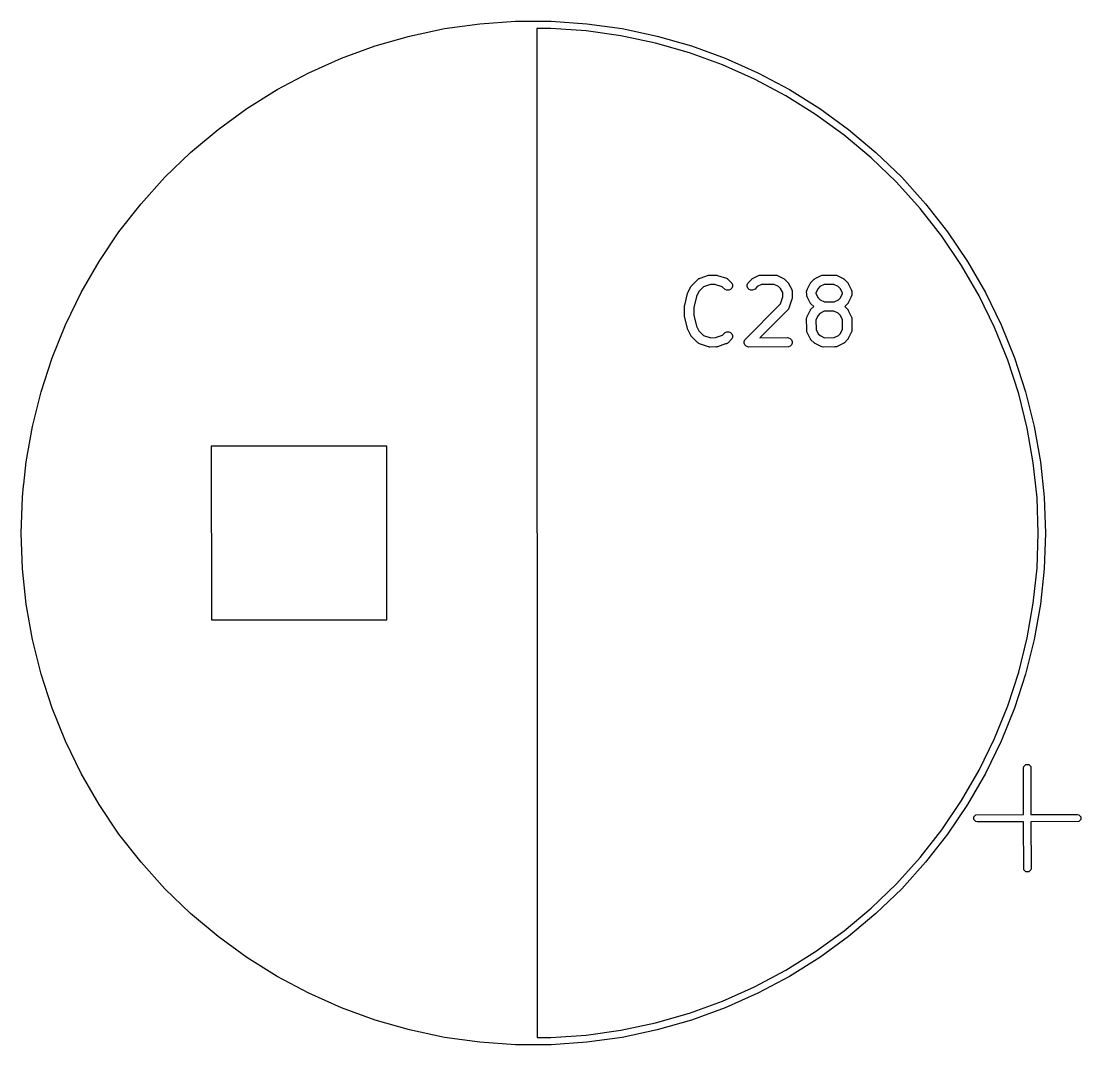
# Model space of a CAD drawing. Extents: x 195 to 321, y -207 to -140.
# Drawn here: x 304.07 to 320.99, y -190.18 to -173.82 of the extents above; entities that cross this region are included whole.
import ezdxf

# ---------------------------------------------------------------- set-up
doc = ezdxf.new("R2010")
doc.units = 0
doc.layers.add('BLACK', color=7, linetype='CONTINUOUS')

msp = doc.modelspace()

# ---------------------------------------------------------------- linework, layer by layer
at = {"layer": 'BLACK', "linetype": 'CONTINUOUS'}
for p, q in [((310.271079, -174.062981), (310.829558, -173.944273)), ((310.829558, -173.944273), (311.394957, -173.864811)), ((311.394957, -173.864811), (311.964522, -173.824983)), ((311.964522, -173.824983), (312.535478, -173.824983)), ((312.531461, -173.94), (312.305445, -173.94)), ((312.305445, -173.94), (312.309994, -190.06)), ((313.093013, -173.979267), (312.531461, -173.94)), ((312.535478, -173.824983), (313.105043, -173.864811)), ((313.650457, -174.057611), (313.093013, -173.979267)), ((313.105043, -173.864811), (313.670442, -173.944273)), ((313.670442, -173.944273), (314.228921, -174.062981)), ((309.722241, -174.220358), (310.271079, -174.062981)), ((314.201079, -174.174649), (313.650457, -174.057611)), ((314.228921, -174.062981), (314.777759, -174.220358)), ((309.185718, -174.415636), (309.722241, -174.220358)), ((314.742195, -174.329812), (314.201079, -174.174649)), ((314.777759, -174.220358), (315.314282, -174.415636)), ((308.664124, -174.647865), (309.185718, -174.415636)), ((315.27117, -174.522343), (314.742195, -174.329812)), ((315.314282, -174.415636), (315.835876, -174.647865)), ((308.16, -174.915912), (308.664124, -174.647865)), ((315.785425, -174.751304), (315.27117, -174.522343)), ((315.835876, -174.647865), (316.34, -174.915912)), ((316.282457, -175.01558), (315.785425, -174.751304)), ((307.675802, -175.218473), (308.16, -174.915912)), ((316.34, -174.915912), (316.824198, -175.218473)), ((316.759842, -175.313884), (316.282457, -175.01558)), ((307.213889, -175.554072), (307.675802, -175.218473)), ((317.215256, -175.644762), (316.759842, -175.313884)), ((316.824198, -175.218473), (317.286111, -175.554072)), ((306.776512, -175.921075), (307.213889, -175.554072)), ((317.64648, -176.006602), (317.215256, -175.644762)), ((317.286111, -175.554072), (317.723488, -175.921075)), ((306.3658, -176.317695), (306.776512, -175.921075)), ((318.051413, -176.397641), (317.64648, -176.006602)), ((317.723488, -175.921075), (318.1342, -176.317695)), ((305.983756, -176.741997), (306.3658, -176.317695)), ((318.1342, -176.317695), (318.516244, -176.741997)), ((318.428082, -176.815974), (318.051413, -176.397641)), ((305.632241, -177.191917), (305.983756, -176.741997)), ((318.774652, -177.259563), (318.428082, -176.815974)), ((318.516244, -176.741997), (318.867759, -177.191917)), ((305.312967, -177.66526), (305.632241, -177.191917)), ((318.867759, -177.191917), (319.187033, -177.66526)), ((319.089434, -177.726247), (318.774652, -177.259563)), ((305.027489, -178.159723), (305.312967, -177.66526)), ((319.187033, -177.66526), (319.472511, -178.159723)), ((315.058392, -177.881239), (315.062047, -177.880408)), ((315.062047, -177.880408), (315.071347, -177.881069)), ((315.071347, -177.881069), (315.166666, -177.879819)), ((315.166666, -177.879819), (315.174071, -177.880548)), ((315.174071, -177.880548), (315.176046, -177.880408)), ((315.176046, -177.880408), (315.177532, -177.880889)), ((315.177532, -177.880889), (315.181298, -177.88126)), ((315.879389, -177.881185), (315.890332, -177.880408)), ((315.890332, -177.880408), (315.892441, -177.881111)), ((315.892441, -177.881111), (316.119047, -177.879819)), ((316.119047, -177.879819), (316.133679, -177.88126)), ((316.879659, -177.881166), (316.890332, -177.880408)), ((316.890332, -177.880408), (316.892339, -177.881077)), ((316.892339, -177.881077), (317.071428, -177.879819)), ((317.071428, -177.879819), (317.08606, -177.88126)), ((319.370896, -178.213753), (319.089434, -177.726247)), ((314.774083, -178.051692), (314.781606, -178.045167)), ((314.781606, -178.045167), (314.875538, -177.949405)), ((314.875538, -177.949405), (314.886903, -177.940077)), ((314.886903, -177.940077), (314.889393, -177.939045)), ((314.889393, -177.939045), (314.891428, -177.937281)), ((314.891428, -177.937281), (314.90439, -177.932834)), ((314.90439, -177.932834), (314.91394, -177.928879)), ((314.91394, -177.928879), (314.91592, -177.928879)), ((314.91592, -177.928879), (315.04771, -177.883668)), ((315.080213, -178.029703), (314.966944, -178.068561)), ((315.04771, -177.883668), (315.054965, -177.882018)), ((315.054965, -177.882018), (315.056796, -177.88126)), ((315.056796, -177.88126), (315.058392, -177.881239)), ((315.151592, -178.028767), (315.080213, -178.029703)), ((315.267785, -178.066376), (315.151592, -178.028767)), ((315.181298, -177.88126), (315.190661, -177.885138)), ((315.190661, -177.885138), (315.33324, -177.931287)), ((315.33324, -177.931287), (315.346665, -177.937281)), ((315.346665, -177.937281), (315.3487, -177.939046)), ((315.3487, -177.939046), (315.351191, -177.940078)), ((315.351191, -177.940078), (315.362692, -177.951181)), ((315.362692, -177.951181), (315.368772, -177.956455)), ((315.368772, -177.956455), (315.369348, -177.957608)), ((315.369348, -177.957608), (315.410175, -177.997024)), ((315.410175, -177.997024), (315.419502, -178.008389)), ((315.419502, -178.008389), (315.430701, -178.035425)), ((315.430701, -178.035425), (315.430701, -178.064688)), ((315.664536, -178.035426), (315.675735, -178.008389)), ((315.664536, -178.064688), (315.664536, -178.035426)), ((315.675735, -178.008389), (315.732681, -177.949405)), ((315.732681, -177.949405), (315.73843, -177.944686)), ((315.73843, -177.944686), (315.73973, -177.943188)), ((315.73973, -177.943188), (315.741143, -177.94246)), ((315.741143, -177.94246), (315.744046, -177.940078)), ((315.744046, -177.940078), (315.752856, -177.936428)), ((315.752856, -177.936428), (315.847411, -177.887737)), ((315.896523, -178.02973), (315.827772, -178.065133)), ((315.847411, -177.887737), (315.861142, -177.882482)), ((315.861142, -177.882482), (315.863831, -177.88229)), ((315.863831, -177.88229), (315.86632, -177.88126)), ((315.86632, -177.88126), (315.879389, -177.881185)), ((316.099259, -178.028574), (315.896523, -178.02973)), ((316.167881, -178.061871), (316.099259, -178.028574)), ((316.133679, -177.88126), (316.136168, -177.882291)), ((316.136168, -177.882291), (316.138856, -177.882482)), ((316.138856, -177.882482), (316.151849, -177.888786)), ((316.151849, -177.888786), (316.160715, -177.892459)), ((316.160715, -177.892459), (316.161937, -177.893681)), ((316.161937, -177.893681), (316.247826, -177.935356)), ((316.247826, -177.935356), (316.254125, -177.93932)), ((316.254125, -177.93932), (316.255953, -177.940078)), ((316.255953, -177.940078), (316.257123, -177.941208)), ((316.257123, -177.941208), (316.260269, -177.943188)), ((316.260269, -177.943188), (316.265901, -177.949682)), ((316.265901, -177.949682), (316.314937, -177.997024)), ((316.314937, -177.997024), (316.319655, -178.002773)), ((316.319655, -178.002773), (316.321154, -178.004073)), ((316.321154, -178.004073), (316.321881, -178.005486)), ((316.321881, -178.005486), (316.324264, -178.008389)), ((316.324264, -178.008389), (316.327913, -178.017199)), ((316.327913, -178.017199), (316.376605, -178.111754)), ((316.629338, -178.102404), (316.671013, -178.016516)), ((316.671013, -178.016516), (316.674977, -178.010216)), ((316.674977, -178.010216), (316.675735, -178.008389)), ((316.675735, -178.008389), (316.676865, -178.007218)), ((316.676865, -178.007218), (316.678845, -178.004073)), ((316.678845, -178.004073), (316.685339, -177.99844)), ((316.685339, -177.99844), (316.732681, -177.949405)), ((316.732681, -177.949405), (316.73843, -177.944686)), ((316.73843, -177.944686), (316.73973, -177.943188)), ((316.73973, -177.943188), (316.741143, -177.94246)), ((316.741143, -177.94246), (316.744046, -177.940078)), ((316.744046, -177.940078), (316.752856, -177.936428)), ((316.752856, -177.936428), (316.847411, -177.887737)), ((316.896563, -178.029709), (316.827772, -178.065133)), ((316.847411, -177.887737), (316.861142, -177.882482)), ((316.861142, -177.882482), (316.863831, -177.88229)), ((316.863831, -177.88229), (316.86632, -177.88126)), ((316.86632, -177.88126), (316.879659, -177.881166)), ((317.051732, -178.028619), (316.896563, -178.029709)), ((317.120262, -178.061871), (317.051732, -178.028619)), ((317.08606, -177.88126), (317.088549, -177.882291)), ((317.088549, -177.882291), (317.091237, -177.882482)), ((317.091237, -177.882482), (317.10423, -177.888786)), ((317.10423, -177.888786), (317.113096, -177.892459)), ((317.113096, -177.892459), (317.114318, -177.893681)), ((317.114318, -177.893681), (317.200207, -177.935356)), ((317.200207, -177.935356), (317.206506, -177.93932)), ((317.206506, -177.93932), (317.208334, -177.940078)), ((317.208334, -177.940078), (317.209504, -177.941208)), ((317.209504, -177.941208), (317.21265, -177.943188)), ((317.21265, -177.943188), (317.218282, -177.949682)), ((317.218282, -177.949682), (317.267318, -177.997024)), ((317.267318, -177.997024), (317.272036, -178.002773)), ((317.272036, -178.002773), (317.273535, -178.004073)), ((317.273535, -178.004073), (317.274262, -178.005486)), ((317.274262, -178.005486), (317.276645, -178.008389)), ((317.276645, -178.008389), (317.280294, -178.017199)), ((317.280294, -178.017199), (317.328986, -178.111754)), ((304.777198, -178.672894), (305.027489, -178.159723)), ((314.667712, -178.361089), (314.712953, -178.174724)), ((314.712953, -178.174724), (314.713338, -178.173644)), ((314.713338, -178.173644), (314.713377, -178.173105)), ((314.713377, -178.173105), (314.713962, -178.171897)), ((314.713962, -178.171897), (314.7179, -178.160878)), ((314.7179, -178.160878), (314.721984, -178.155366)), ((314.721984, -178.155366), (314.766251, -178.064135)), ((314.766251, -178.064135), (314.770215, -178.057835)), ((314.770215, -178.057835), (314.770973, -178.056008)), ((314.770973, -178.056008), (314.77207, -178.054888)), ((314.77207, -178.054888), (314.774083, -178.051692)), ((314.892665, -178.144286), (314.85394, -178.224096)), ((314.966944, -178.068561), (314.892665, -178.144286)), ((315.315474, -178.112417), (315.267785, -178.066376)), ((315.34251, -178.123616), (315.315474, -178.112417)), ((315.371773, -178.123616), (315.34251, -178.123616)), ((315.398809, -178.112417), (315.371773, -178.123616)), ((315.419502, -178.091724), (315.398809, -178.112417)), ((315.430701, -178.064688), (315.419502, -178.091724)), ((315.675735, -178.091725), (315.664536, -178.064688)), ((315.696427, -178.112417), (315.675735, -178.091725)), ((315.723464, -178.123616), (315.696427, -178.112417)), ((315.752726, -178.123616), (315.723464, -178.123616)), ((315.779763, -178.112417), (315.752726, -178.123616)), ((315.791128, -178.10309), (315.779763, -178.112417)), ((315.827772, -178.065133), (315.791128, -178.10309)), ((316.199208, -178.092115), (316.167881, -178.061871)), ((316.23473, -178.161096), (316.199208, -178.092115)), ((316.235574, -178.225459), (316.23473, -178.161096)), ((316.376605, -178.111754), (316.38186, -178.125485)), ((316.38186, -178.125485), (316.382051, -178.128174)), ((316.382051, -178.128174), (316.383082, -178.130663)), ((316.383082, -178.130663), (316.383275, -178.145404)), ((316.383275, -178.145404), (316.383934, -178.154675)), ((316.383934, -178.154675), (316.383417, -178.156225)), ((316.383417, -178.156225), (316.384523, -178.240533)), ((316.615476, -178.145295), (316.616917, -178.130663)), ((316.616341, -178.182702), (316.615476, -178.145295)), ((316.616065, -178.183533), (316.616341, -178.182702)), ((316.616504, -178.189715), (316.616065, -178.183533)), ((316.616917, -178.207546), (316.616504, -178.189715)), ((316.616917, -178.130663), (316.617948, -178.128173)), ((316.617948, -178.210035), (316.616917, -178.207546)), ((316.617948, -178.128173), (316.618139, -178.125486)), ((316.618139, -178.212723), (316.617948, -178.210035)), ((316.618139, -178.125486), (316.624443, -178.112492)), ((316.623394, -178.226455), (316.618139, -178.212723)), ((316.624443, -178.112492), (316.628116, -178.103627)), ((316.628116, -178.103627), (316.629338, -178.102404)), ((316.797528, -178.09646), (316.764804, -178.163901)), ((316.764804, -178.163901), (316.765102, -178.17679)), ((316.765102, -178.17679), (316.80079, -178.246093)), ((316.827772, -178.065133), (316.797528, -178.09646)), ((317.151589, -178.092115), (317.120262, -178.061871)), ((317.187277, -178.161418), (317.151589, -178.092115)), ((317.154852, -178.241747), (317.187575, -178.174307)), ((317.187575, -178.174307), (317.187277, -178.161418)), ((317.334241, -178.212724), (317.327933, -178.225722)), ((317.328986, -178.111754), (317.334241, -178.125485)), ((317.334241, -178.125485), (317.334432, -178.128174)), ((317.334432, -178.210034), (317.334241, -178.212724)), ((317.334432, -178.128174), (317.335463, -178.130663)), ((317.335463, -178.207546), (317.334432, -178.210034)), ((317.335463, -178.130663), (317.335875, -178.148492)), ((317.336904, -178.192914), (317.335463, -178.207546)), ((317.335875, -178.148492), (317.336315, -178.154675)), ((317.336315, -178.154675), (317.336038, -178.155505)), ((317.336038, -178.155505), (317.336904, -178.192914)), ((319.617665, -178.719704), (319.370896, -178.213753)), ((319.472511, -178.159723), (319.722802, -178.672894)), ((314.663095, -178.38339), (314.663346, -178.380836)), ((314.664362, -178.521969), (314.663095, -178.38339)), ((314.663184, -178.379744), (314.663638, -178.377872)), ((314.663346, -178.380836), (314.663184, -178.379744)), ((314.663638, -178.377872), (314.664536, -178.368758)), ((314.664536, -178.368758), (314.667712, -178.361089)), ((314.85394, -178.224096), (314.811914, -178.397219)), ((315.628116, -178.913151), (316.198135, -178.34113)), ((316.198135, -178.34113), (316.235574, -178.225459)), ((316.379204, -178.264525), (316.333055, -178.407107)), ((316.383082, -178.255165), (316.379204, -178.264525)), ((316.383452, -178.251401), (316.383082, -178.255165)), ((316.383934, -178.249914), (316.383452, -178.251401)), ((316.384523, -178.240533), (316.383793, -178.247939)), ((316.383793, -178.247939), (316.383934, -178.249914)), ((316.672086, -178.321011), (316.623394, -178.226455)), ((316.675735, -178.32982), (316.672086, -178.321011)), ((316.678117, -178.332722), (316.675735, -178.32982)), ((316.678845, -178.334136), (316.678117, -178.332722)), ((316.680343, -178.335435), (316.678845, -178.334136)), ((316.685062, -178.341185), (316.680343, -178.335435)), ((316.728092, -178.382728), (316.685062, -178.341185)), ((316.685339, -178.427011), (316.728092, -178.382728)), ((316.80079, -178.246093), (316.832118, -178.276338)), ((316.832118, -178.276338), (316.900647, -178.309589)), ((316.900647, -178.309589), (317.055816, -178.308499)), ((317.055816, -178.308499), (317.124607, -178.273075)), ((317.124607, -178.273075), (317.154852, -178.241747)), ((317.26704, -178.339768), (317.224287, -178.384051)), ((317.224287, -178.384051), (317.267318, -178.425595)), ((317.273535, -178.334136), (317.26704, -178.339768)), ((317.275514, -178.33099), (317.273535, -178.334136)), ((317.276645, -178.32982), (317.275514, -178.33099)), ((317.277402, -178.327992), (317.276645, -178.32982)), ((317.281367, -178.321693), (317.277402, -178.327992)), ((317.323042, -178.235803), (317.281367, -178.321693)), ((317.324264, -178.234582), (317.323042, -178.235803)), ((317.327933, -178.225722), (317.324264, -178.234582)), ((314.663184, -178.529893), (314.664362, -178.521969)), ((314.664518, -178.538917), (314.663184, -178.529893)), ((314.664536, -178.540879), (314.664518, -178.538917)), ((314.664958, -178.5419), (314.664536, -178.540879)), ((314.665334, -178.544437), (314.664958, -178.5419)), ((314.712851, -178.729135), (314.665334, -178.544437)), ((314.811914, -178.397219), (314.813056, -178.521991)), ((314.813056, -178.521991), (314.857674, -178.695421)), ((316.30561, -178.443778), (315.870098, -178.880818)), ((316.307887, -178.44264), (316.30561, -178.443778)), ((316.315558, -178.433795), (316.307887, -178.44264)), ((316.324265, -178.425058), (316.315558, -178.433795)), ((316.325296, -178.422567), (316.324265, -178.425058)), ((316.327061, -178.420533), (316.325296, -178.422567)), ((316.333055, -178.407107), (316.327061, -178.420533)), ((316.616917, -178.559234), (316.617948, -178.556744)), ((316.617948, -178.556744), (316.618139, -178.554057)), ((316.618139, -178.554057), (316.624443, -178.541063)), ((316.624443, -178.541063), (316.628116, -178.532198)), ((316.628116, -178.532198), (316.629338, -178.530975)), ((316.629338, -178.530975), (316.671013, -178.445087)), ((316.671013, -178.445087), (316.674977, -178.438787)), ((316.674977, -178.438787), (316.675735, -178.43696)), ((316.675735, -178.43696), (316.676865, -178.435789)), ((316.676865, -178.435789), (316.678845, -178.432644)), ((316.678845, -178.432644), (316.685339, -178.427011)), ((316.797528, -178.525031), (316.764276, -178.593561)), ((316.827772, -178.493704), (316.797528, -178.525031)), ((316.896563, -178.45828), (316.827772, -178.493704)), ((317.051732, -178.45719), (316.896563, -178.45828)), ((317.120262, -178.490442), (317.051732, -178.45719)), ((317.151589, -178.520686), (317.120262, -178.490442)), ((317.187013, -178.589477), (317.151589, -178.520686)), ((317.267318, -178.425595), (317.272036, -178.431344)), ((317.272036, -178.431344), (317.273535, -178.432644)), ((317.273535, -178.432644), (317.274262, -178.434057)), ((317.274262, -178.434057), (317.276645, -178.43696)), ((317.276645, -178.43696), (317.280294, -178.44577)), ((317.280294, -178.44577), (317.328986, -178.540325)), ((317.328986, -178.540325), (317.334241, -178.554056)), ((317.334241, -178.554056), (317.334432, -178.556745)), ((317.334432, -178.556745), (317.335463, -178.559234)), ((304.563314, -179.202275), (304.777198, -178.672894)), ((314.857674, -178.695421), (314.896366, -178.770558)), ((316.615476, -178.573866), (316.616917, -178.559234)), ((316.616734, -178.752953), (316.615476, -178.573866)), ((316.764276, -178.593561), (316.765366, -178.74873)), ((317.188103, -178.744646), (317.187013, -178.589477)), ((317.335463, -178.559234), (317.335556, -178.572573)), ((317.335556, -178.572573), (317.336315, -178.583246)), ((317.336315, -178.583246), (317.335645, -178.585253)), ((317.335645, -178.585253), (317.336904, -178.764342)), ((319.828539, -179.241637), (319.617665, -178.719704)), ((319.722802, -178.672894), (319.936686, -179.202275)), ((314.713377, -178.736532), (314.712851, -178.729135)), ((314.717579, -178.747514), (314.713377, -178.736532)), ((314.7179, -178.748759), (314.717579, -178.747514)), ((314.718222, -178.749194), (314.7179, -178.748759)), ((314.718632, -178.750264), (314.718222, -178.749194)), ((314.767322, -178.844816), (314.718632, -178.750264)), ((314.770972, -178.853628), (314.767322, -178.844816)), ((314.773355, -178.856532), (314.770972, -178.853628)), ((314.774083, -178.857945), (314.773355, -178.856532)), ((314.775581, -178.859244), (314.774083, -178.857945)), ((314.7803, -178.864994), (314.775581, -178.859244)), ((314.868469, -178.951479), (314.7803, -178.864994)), ((314.896366, -178.770558), (314.970574, -178.843348)), ((314.970574, -178.843348), (315.086501, -178.88087)), ((315.086501, -178.88087), (315.157879, -178.879934)), ((315.157879, -178.879934), (315.270586, -178.841269)), ((315.270586, -178.841269), (315.304108, -178.806548)), ((315.304108, -178.806548), (315.315474, -178.79722)), ((315.315474, -178.79722), (315.34251, -178.786021)), ((315.34251, -178.786021), (315.371773, -178.786021)), ((315.371773, -178.786021), (315.398809, -178.797219)), ((315.398809, -178.797219), (315.419502, -178.817912)), ((315.419502, -178.817912), (315.430701, -178.844948)), ((315.430701, -178.874211), (315.419503, -178.901247)), ((315.430701, -178.844948), (315.430701, -178.874211)), ((315.870098, -178.880818), (316.309523, -178.879819)), ((316.309523, -178.879819), (316.324155, -178.88126)), ((316.324155, -178.88126), (316.351191, -178.892459)), ((316.351191, -178.892459), (316.371883, -178.913151)), ((316.616065, -178.754961), (316.616734, -178.752953)), ((316.616823, -178.765633), (316.616065, -178.754961)), ((316.616917, -178.778974), (316.616823, -178.765633)), ((316.617948, -178.781463), (316.616917, -178.778974)), ((316.618139, -178.784151), (316.617948, -178.781463)), ((316.623394, -178.797883), (316.618139, -178.784151)), ((316.672084, -178.892435), (316.623394, -178.797883)), ((316.675734, -178.901247), (316.672084, -178.892435)), ((316.765366, -178.74873), (316.800791, -178.817521)), ((316.800791, -178.817521), (316.832118, -178.847767)), ((316.832118, -178.847767), (316.900647, -178.881018)), ((316.900647, -178.881018), (317.055816, -178.879928)), ((317.055816, -178.879928), (317.124606, -178.844504)), ((317.124606, -178.844504), (317.154852, -178.813175)), ((317.154852, -178.813175), (317.188103, -178.744646)), ((317.281367, -178.893121), (317.277403, -178.899417)), ((317.323042, -178.807231), (317.281367, -178.893121)), ((317.324264, -178.80601), (317.323042, -178.807231)), ((317.327933, -178.79715), (317.324264, -178.80601)), ((317.334241, -178.784152), (317.327933, -178.79715)), ((317.334432, -178.781462), (317.334241, -178.784152)), ((317.335463, -178.778974), (317.334432, -178.781462)), ((317.336904, -178.764342), (317.335463, -178.778974)), ((314.869321, -178.953183), (314.868469, -178.951479)), ((314.876965, -178.959813), (314.869321, -178.953183)), ((314.886903, -178.969561), (314.876965, -178.959813)), ((314.889393, -178.970592), (314.886903, -178.969561)), ((314.891428, -178.972357), (314.889393, -178.970592)), ((314.904854, -178.978351), (314.891428, -178.972357)), ((315.047435, -179.0245), (314.904854, -178.978351)), ((315.056796, -179.028378), (315.047435, -179.0245)), ((315.060559, -179.028748), (315.056796, -179.028378)), ((315.062047, -179.02923), (315.060559, -179.028748)), ((315.064021, -179.029089), (315.062047, -179.02923)), ((315.071428, -179.029819), (315.064021, -179.029089)), ((315.166745, -179.028568), (315.071428, -179.029819)), ((315.176046, -179.02923), (315.166745, -179.028568)), ((315.1797, -179.028398), (315.176046, -179.02923)), ((315.181298, -179.028378), (315.1797, -179.028398)), ((315.183129, -179.027619), (315.181298, -179.028378)), ((315.190383, -179.02597), (315.183129, -179.027619)), ((315.322173, -178.980759), (315.190383, -179.02597)), ((315.324155, -178.980759), (315.322173, -178.980759)), ((315.333707, -178.976802), (315.324155, -178.980759)), ((315.346665, -178.972357), (315.333707, -178.976802)), ((315.3487, -178.970591), (315.346665, -178.972357)), ((315.351191, -178.96956), (315.3487, -178.970591)), ((315.362557, -178.960232), (315.351191, -178.96956)), ((315.419503, -178.901247), (315.362557, -178.960232)), ((315.616917, -178.940187), (315.628116, -178.913151)), ((315.616917, -178.969451), (315.616917, -178.940187)), ((315.628116, -178.996487), (315.616917, -178.969451)), ((315.648808, -179.017179), (315.628116, -178.996487)), ((315.675844, -179.028378), (315.648808, -179.017179)), ((315.690476, -179.029819), (315.675844, -179.028378)), ((316.324155, -179.028378), (315.690476, -179.029819)), ((316.351191, -179.017179), (316.324155, -179.028378)), ((316.371883, -178.996487), (316.351191, -179.017179)), ((316.371883, -178.913151), (316.383082, -178.940187)), ((316.383082, -178.969451), (316.371883, -178.996487)), ((316.383082, -178.940187), (316.383082, -178.969451)), ((316.678117, -178.904151), (316.675734, -178.901247)), ((316.678845, -178.905564), (316.678117, -178.904151)), ((316.680343, -178.906863), (316.678845, -178.905564)), ((316.685061, -178.912612), (316.680343, -178.906863)), ((316.734096, -178.959953), (316.685061, -178.912612)), ((316.73973, -178.96645), (316.734096, -178.959953)), ((316.742875, -178.968429), (316.73973, -178.96645)), ((316.744046, -178.96956), (316.742875, -178.968429)), ((316.745873, -178.970317), (316.744046, -178.96956)), ((316.752173, -178.974282), (316.745873, -178.970317)), ((316.838062, -179.015957), (316.752173, -178.974282)), ((316.839284, -179.017179), (316.838062, -179.015957)), ((316.848143, -179.020848), (316.839284, -179.017179)), ((316.861142, -179.027156), (316.848143, -179.020848)), ((316.863831, -179.027347), (316.861142, -179.027156)), ((316.86632, -179.028378), (316.863831, -179.027347)), ((316.880952, -179.029819), (316.86632, -179.028378)), ((317.060039, -179.02856), (316.880952, -179.029819)), ((317.062047, -179.02923), (317.060039, -179.02856)), ((317.072719, -179.028471), (317.062047, -179.02923)), ((317.08606, -179.028378), (317.072719, -179.028471)), ((317.088549, -179.027346), (317.08606, -179.028378)), ((317.091237, -179.027156), (317.088549, -179.027346)), ((317.104969, -179.021901), (317.091237, -179.027156)), ((317.199523, -178.973209), (317.104969, -179.021901)), ((317.208334, -178.96956), (317.199523, -178.973209)), ((317.211236, -178.967177), (317.208334, -178.96956)), ((317.21265, -178.96645), (317.211236, -178.967177)), ((317.21395, -178.96495), (317.21265, -178.96645)), ((317.2197, -178.960232), (317.21395, -178.96495)), ((317.267041, -178.911195), (317.2197, -178.960232)), ((317.273535, -178.905564), (317.267041, -178.911195)), ((317.275514, -178.902418), (317.273535, -178.905564)), ((317.276646, -178.901247), (317.275514, -178.902418)), ((317.277403, -178.899417), (317.276646, -178.901247)), ((304.386879, -179.745286), (304.563314, -179.202275)), ((319.936686, -179.202275), (320.113121, -179.745286)), ((320.002492, -179.777009), (319.828539, -179.241637)), ((304.248753, -180.299282), (304.386879, -179.745286)), ((320.138675, -180.32321), (320.002492, -179.777009)), ((320.113121, -179.745286), (320.251247, -180.299282)), ((304.149607, -180.861564), (304.248753, -180.299282)), ((320.236426, -180.877581), (320.138675, -180.32321)), ((320.251247, -180.299282), (320.350393, -180.861564)), ((307.106211, -180.615433), (307.10723, -183.384567)), ((307.146039, -180.615433), (307.106211, -180.615433)), ((307.186039, -180.615433), (307.146039, -180.615433)), ((307.226039, -180.615433), (307.186039, -180.615433)), ((307.266039, -180.615433), (307.226039, -180.615433)), ((307.306039, -180.615433), (307.266039, -180.615433)), ((307.346039, -180.615433), (307.306039, -180.615433)), ((307.386039, -180.615433), (307.346039, -180.615433)), ((307.426039, -180.615433), (307.386039, -180.615433)), ((307.466039, -180.615433), (307.426039, -180.615433)), ((307.506039, -180.615433), (307.466039, -180.615433)), ((307.546039, -180.615433), (307.506039, -180.615433)), ((307.586039, -180.615433), (307.546039, -180.615433)), ((307.626039, -180.615433), (307.586039, -180.615433)), ((307.666039, -180.615433), (307.626039, -180.615433)), ((307.706039, -180.615433), (307.666039, -180.615433)), ((307.746039, -180.615433), (307.706039, -180.615433)), ((307.786039, -180.615433), (307.746039, -180.615433)), ((307.826039, -180.615433), (307.786039, -180.615433)), ((307.866039, -180.615433), (307.826039, -180.615433)), ((307.906039, -180.615433), (307.866039, -180.615433)), ((307.946039, -180.615433), (307.906039, -180.615433)), ((307.986039, -180.615433), (307.946039, -180.615433)), ((308.026039, -180.615433), (307.986039, -180.615433)), ((308.066039, -180.615433), (308.026039, -180.615433)), ((308.106039, -180.615433), (308.066039, -180.615433)), ((308.146039, -180.615433), (308.106039, -180.615433)), ((308.186039, -180.615433), (308.146039, -180.615433)), ((308.226039, -180.615433), (308.186039, -180.615433)), ((308.266039, -180.615433), (308.226039, -180.615433)), ((308.306039, -180.615433), (308.266039, -180.615433)), ((308.346039, -180.615433), (308.306039, -180.615433)), ((308.386039, -180.615433), (308.346039, -180.615433)), ((308.426039, -180.615433), (308.386039, -180.615433)), ((308.466039, -180.615433), (308.426039, -180.615433)), ((308.506039, -180.615433), (308.466039, -180.615433)), ((308.546039, -180.615433), (308.506039, -180.615433)), ((308.586039, -180.615433), (308.546039, -180.615433)), ((308.626039, -180.615433), (308.586039, -180.615433)), ((308.666039, -180.615433), (308.626039, -180.615433)), ((308.706039, -180.615433), (308.666039, -180.615433)), ((308.746039, -180.615433), (308.706039, -180.615433)), ((308.786039, -180.615433), (308.746039, -180.615433)), ((308.826039, -180.615433), (308.786039, -180.615433)), ((308.866039, -180.615433), (308.826039, -180.615433)), ((308.906039, -180.615433), (308.866039, -180.615433)), ((308.946039, -180.615433), (308.906039, -180.615433)), ((308.986039, -180.615433), (308.946039, -180.615433)), ((309.026039, -180.615433), (308.986039, -180.615433)), ((309.066039, -180.615433), (309.026039, -180.615433)), ((309.106039, -180.615433), (309.066039, -180.615433)), ((309.146039, -180.615433), (309.106039, -180.615433)), ((309.186039, -180.615433), (309.146039, -180.615433)), ((309.226039, -180.615433), (309.186039, -180.615433)), ((309.266039, -180.615433), (309.226039, -180.615433)), ((309.306039, -180.615433), (309.266039, -180.615433)), ((309.346039, -180.615433), (309.306039, -180.615433)), ((309.386039, -180.615433), (309.346039, -180.615433)), ((309.426039, -180.615433), (309.386039, -180.615433)), ((309.466039, -180.615433), (309.426039, -180.615433)), ((309.506039, -180.615433), (309.466039, -180.615433)), ((309.546039, -180.615433), (309.506039, -180.615433)), ((309.586039, -180.615433), (309.546039, -180.615433)), ((309.626039, -180.615433), (309.586039, -180.615433)), ((309.666039, -180.615433), (309.626039, -180.615433)), ((309.706039, -180.615433), (309.666039, -180.615433)), ((309.746039, -180.615433), (309.706039, -180.615433)), ((309.786039, -180.615433), (309.746039, -180.615433)), ((309.826039, -180.615433), (309.786039, -180.615433)), ((309.866039, -180.615433), (309.826039, -180.615433)), ((309.906039, -180.615433), (309.866039, -180.615433)), ((309.910873, -180.615433), (309.906039, -180.615433)), ((309.911687, -183.384567), (309.910873, -180.615433)), ((304.111878, -181.220528), (304.149607, -180.861564)), ((320.295267, -181.43742), (320.236426, -180.877581)), ((320.350393, -180.861564), (320.410074, -181.429392)), ((304.089926, -181.429392), (304.109036, -181.247563)), ((304.109, -181.235), (304.111878, -181.220528)), ((304.109036, -181.247563), (304.109, -181.235)), ((304.07, -182), (304.089926, -181.429392)), ((320.410074, -181.429392), (320.43, -182)), ((320.314913, -182), (320.295267, -181.43742)), ((304.089926, -182.570608), (304.07, -182)), ((320.295267, -182.56258), (320.314913, -182)), ((320.43, -182), (320.410074, -182.570608)), ((304.149607, -183.138436), (304.089926, -182.570608)), ((320.236426, -183.122419), (320.295267, -182.56258)), ((320.410074, -182.570608), (320.350393, -183.138436)), ((320.138675, -183.67679), (320.236426, -183.122419)), ((304.248753, -183.700718), (304.149607, -183.138436)), ((320.350393, -183.138436), (320.251247, -183.700718)), ((307.10723, -183.384567), (307.111961, -183.384567)), ((307.111961, -183.384567), (307.151961, -183.384567)), ((307.151961, -183.384567), (307.191961, -183.384567)), ((307.191961, -183.384567), (307.231961, -183.384567)), ((307.231961, -183.384567), (307.271961, -183.384567)), ((307.271961, -183.384567), (307.311961, -183.384567)), ((307.311961, -183.384567), (307.351961, -183.384567)), ((307.351961, -183.384567), (307.391961, -183.384567)), ((307.391961, -183.384567), (307.431961, -183.384567)), ((307.431961, -183.384567), (307.471961, -183.384567)), ((307.471961, -183.384567), (307.511961, -183.384567)), ((307.511961, -183.384567), (307.551961, -183.384567)), ((307.551961, -183.384567), (307.591961, -183.384567)), ((307.591961, -183.384567), (307.631961, -183.384567)), ((307.631961, -183.384567), (307.671961, -183.384567)), ((307.671961, -183.384567), (307.711961, -183.384567)), ((307.711961, -183.384567), (307.751961, -183.384567)), ((307.751961, -183.384567), (307.791961, -183.384567)), ((307.791961, -183.384567), (307.831961, -183.384567)), ((307.831961, -183.384567), (307.871961, -183.384567)), ((307.871961, -183.384567), (307.911961, -183.384567)), ((307.911961, -183.384567), (307.951961, -183.384567)), ((307.951961, -183.384567), (307.991961, -183.384567)), ((307.991961, -183.384567), (308.031961, -183.384567)), ((308.031961, -183.384567), (308.071961, -183.384567)), ((308.071961, -183.384567), (308.111961, -183.384567)), ((308.111961, -183.384567), (308.151961, -183.384567)), ((308.151961, -183.384567), (308.191961, -183.384567)), ((308.191961, -183.384567), (308.231961, -183.384567)), ((308.231961, -183.384567), (308.271961, -183.384567)), ((308.271961, -183.384567), (308.311961, -183.384567)), ((308.311961, -183.384567), (308.351961, -183.384567)), ((308.351961, -183.384567), (308.391961, -183.384567)), ((308.391961, -183.384567), (308.431961, -183.384567)), ((308.431961, -183.384567), (308.471961, -183.384567)), ((308.471961, -183.384567), (308.511961, -183.384567)), ((308.511961, -183.384567), (308.551961, -183.384567)), ((308.551961, -183.384567), (308.591961, -183.384567)), ((308.591961, -183.384567), (308.631961, -183.384567)), ((308.631961, -183.384567), (308.671961, -183.384567)), ((308.671961, -183.384567), (308.711961, -183.384567)), ((308.711961, -183.384567), (308.751961, -183.384567)), ((308.751961, -183.384567), (308.791961, -183.384567)), ((308.791961, -183.384567), (308.831961, -183.384567)), ((308.831961, -183.384567), (308.871961, -183.384567)), ((308.871961, -183.384567), (308.911961, -183.384567)), ((308.911961, -183.384567), (308.951961, -183.384567)), ((308.951961, -183.384567), (308.991961, -183.384567)), ((308.991961, -183.384567), (309.031961, -183.384567)), ((309.031961, -183.384567), (309.071961, -183.384567)), ((309.071961, -183.384567), (309.111961, -183.384567)), ((309.111961, -183.384567), (309.151961, -183.384567)), ((309.151961, -183.384567), (309.191961, -183.384567)), ((309.191961, -183.384567), (309.231961, -183.384567)), ((309.231961, -183.384567), (309.271961, -183.384567)), ((309.271961, -183.384567), (309.311961, -183.384567)), ((309.311961, -183.384567), (309.351961, -183.384567)), ((309.351961, -183.384567), (309.391961, -183.384567)), ((309.391961, -183.384567), (309.431961, -183.384567)), ((309.431961, -183.384567), (309.471961, -183.384567)), ((309.471961, -183.384567), (309.511961, -183.384567)), ((309.511961, -183.384567), (309.551961, -183.384567)), ((309.551961, -183.384567), (309.591961, -183.384567)), ((309.591961, -183.384567), (309.631961, -183.384567)), ((309.631961, -183.384567), (309.671961, -183.384567)), ((309.671961, -183.384567), (309.711961, -183.384567)), ((309.711961, -183.384567), (309.751961, -183.384567)), ((309.751961, -183.384567), (309.791961, -183.384567)), ((309.791961, -183.384567), (309.831961, -183.384567)), ((309.831961, -183.384567), (309.871961, -183.384567)), ((309.871961, -183.384567), (309.911687, -183.384567)), ((304.386879, -184.254714), (304.248753, -183.700718)), ((320.002492, -184.222991), (320.138675, -183.67679)), ((320.251247, -183.700718), (320.113121, -184.254714)), ((304.563314, -184.797725), (304.386879, -184.254714)), ((319.828539, -184.758363), (320.002492, -184.222991)), ((320.113121, -184.254714), (319.936686, -184.797725)), ((304.777198, -185.327106), (304.563314, -184.797725)), ((319.617665, -185.280296), (319.828539, -184.758363)), ((319.936686, -184.797725), (319.722802, -185.327106)), ((305.027489, -185.840277), (304.777198, -185.327106)), ((319.370896, -185.786247), (319.617665, -185.280296)), ((319.722802, -185.327106), (319.472511, -185.840277)), ((319.089434, -186.273753), (319.370896, -185.786247)), ((320.079491, -185.755), (320.084058, -185.732039)), ((320.08158, -186.497414), (320.079491, -185.755)), ((320.084058, -185.732039), (320.11653, -185.699567)), ((320.11653, -185.699567), (320.162452, -185.699567)), ((320.162452, -185.699567), (320.194924, -185.732039)), ((320.194924, -185.732039), (320.197076, -186.497089)), ((305.312967, -186.33474), (305.027489, -185.840277)), ((319.472511, -185.840277), (319.187033, -186.33474)), ((305.632241, -186.808083), (305.312967, -186.33474)), ((318.774652, -186.740437), (319.089434, -186.273753)), ((319.187033, -186.33474), (318.867759, -186.808083)), ((319.284058, -186.532039), (319.31653, -186.499567)), ((319.31653, -186.499567), (320.08158, -186.497414)), ((320.197076, -186.497089), (320.939491, -186.495)), ((320.939491, -186.495), (320.962452, -186.499567)), ((320.962452, -186.499567), (320.994924, -186.532039)), ((319.284058, -186.577961), (319.284058, -186.532039)), ((319.31653, -186.610433), (319.284058, -186.577961)), ((319.339491, -186.615), (319.31653, -186.610433)), ((320.081905, -186.61291), (319.339491, -186.615)), ((320.084058, -187.377961), (320.081905, -186.61291)), ((320.962452, -186.610433), (320.197401, -186.612585)), ((320.197401, -186.612585), (320.199491, -187.355)), ((320.994924, -186.577961), (320.962452, -186.610433)), ((320.994924, -186.532039), (320.994924, -186.577961)), ((305.983756, -187.258003), (305.632241, -186.808083)), ((318.428082, -187.184026), (318.774652, -186.740437)), ((318.867759, -186.808083), (318.516244, -187.258003)), ((318.051413, -187.602359), (318.428082, -187.184026)), ((306.3658, -187.682305), (305.983756, -187.258003)), ((318.516244, -187.258003), (318.1342, -187.682305)), ((320.199491, -187.355), (320.194924, -187.377961)), ((320.11653, -187.410433), (320.084058, -187.377961)), ((320.162452, -187.410433), (320.11653, -187.410433)), ((320.194924, -187.377961), (320.162452, -187.410433)), ((306.776512, -188.078925), (306.3658, -187.682305)), ((317.64648, -187.993398), (318.051413, -187.602359)), ((318.1342, -187.682305), (317.723488, -188.078925)), ((317.215256, -188.355238), (317.64648, -187.993398)), ((307.213889, -188.445928), (306.776512, -188.078925)), ((317.723488, -188.078925), (317.286111, -188.445928)), ((316.759842, -188.686116), (317.215256, -188.355238)), ((307.675802, -188.781527), (307.213889, -188.445928)), ((317.286111, -188.445928), (316.824198, -188.781527)), ((316.282457, -188.98442), (316.759842, -188.686116)), ((308.16, -189.084088), (307.675802, -188.781527)), ((316.824198, -188.781527), (316.34, -189.084088)), ((315.785425, -189.248696), (316.282457, -188.98442)), ((308.664124, -189.352135), (308.16, -189.084088)), ((316.34, -189.084088), (315.835876, -189.352135)), ((309.185718, -189.584364), (308.664124, -189.352135)), ((315.27117, -189.477657), (315.785425, -189.248696)), ((315.835876, -189.352135), (315.314282, -189.584364)), ((314.742195, -189.670188), (315.27117, -189.477657)), ((309.722241, -189.779642), (309.185718, -189.584364)), ((314.201079, -189.825351), (314.742195, -189.670188)), ((315.314282, -189.584364), (314.777759, -189.779642)), ((310.271079, -189.937019), (309.722241, -189.779642)), ((313.650457, -189.942389), (314.201079, -189.825351)), ((314.777759, -189.779642), (314.228921, -189.937019)), ((310.829558, -190.055727), (310.271079, -189.937019)), ((311.394957, -190.135189), (310.829558, -190.055727)), ((312.309994, -190.06), (312.531461, -190.06)), ((312.531461, -190.06), (313.093013, -190.020733)), ((313.093013, -190.020733), (313.650457, -189.942389)), ((313.670442, -190.055727), (313.105043, -190.135189)), ((314.228921, -189.937019), (313.670442, -190.055727)), ((311.964522, -190.175017), (311.394957, -190.135189)), ((312.535478, -190.175017), (311.964522, -190.175017)), ((313.105043, -190.135189), (312.535478, -190.175017))]:
    msp.add_line(p, q, dxfattribs=at)

doc.saveas('drawing.dxf')
